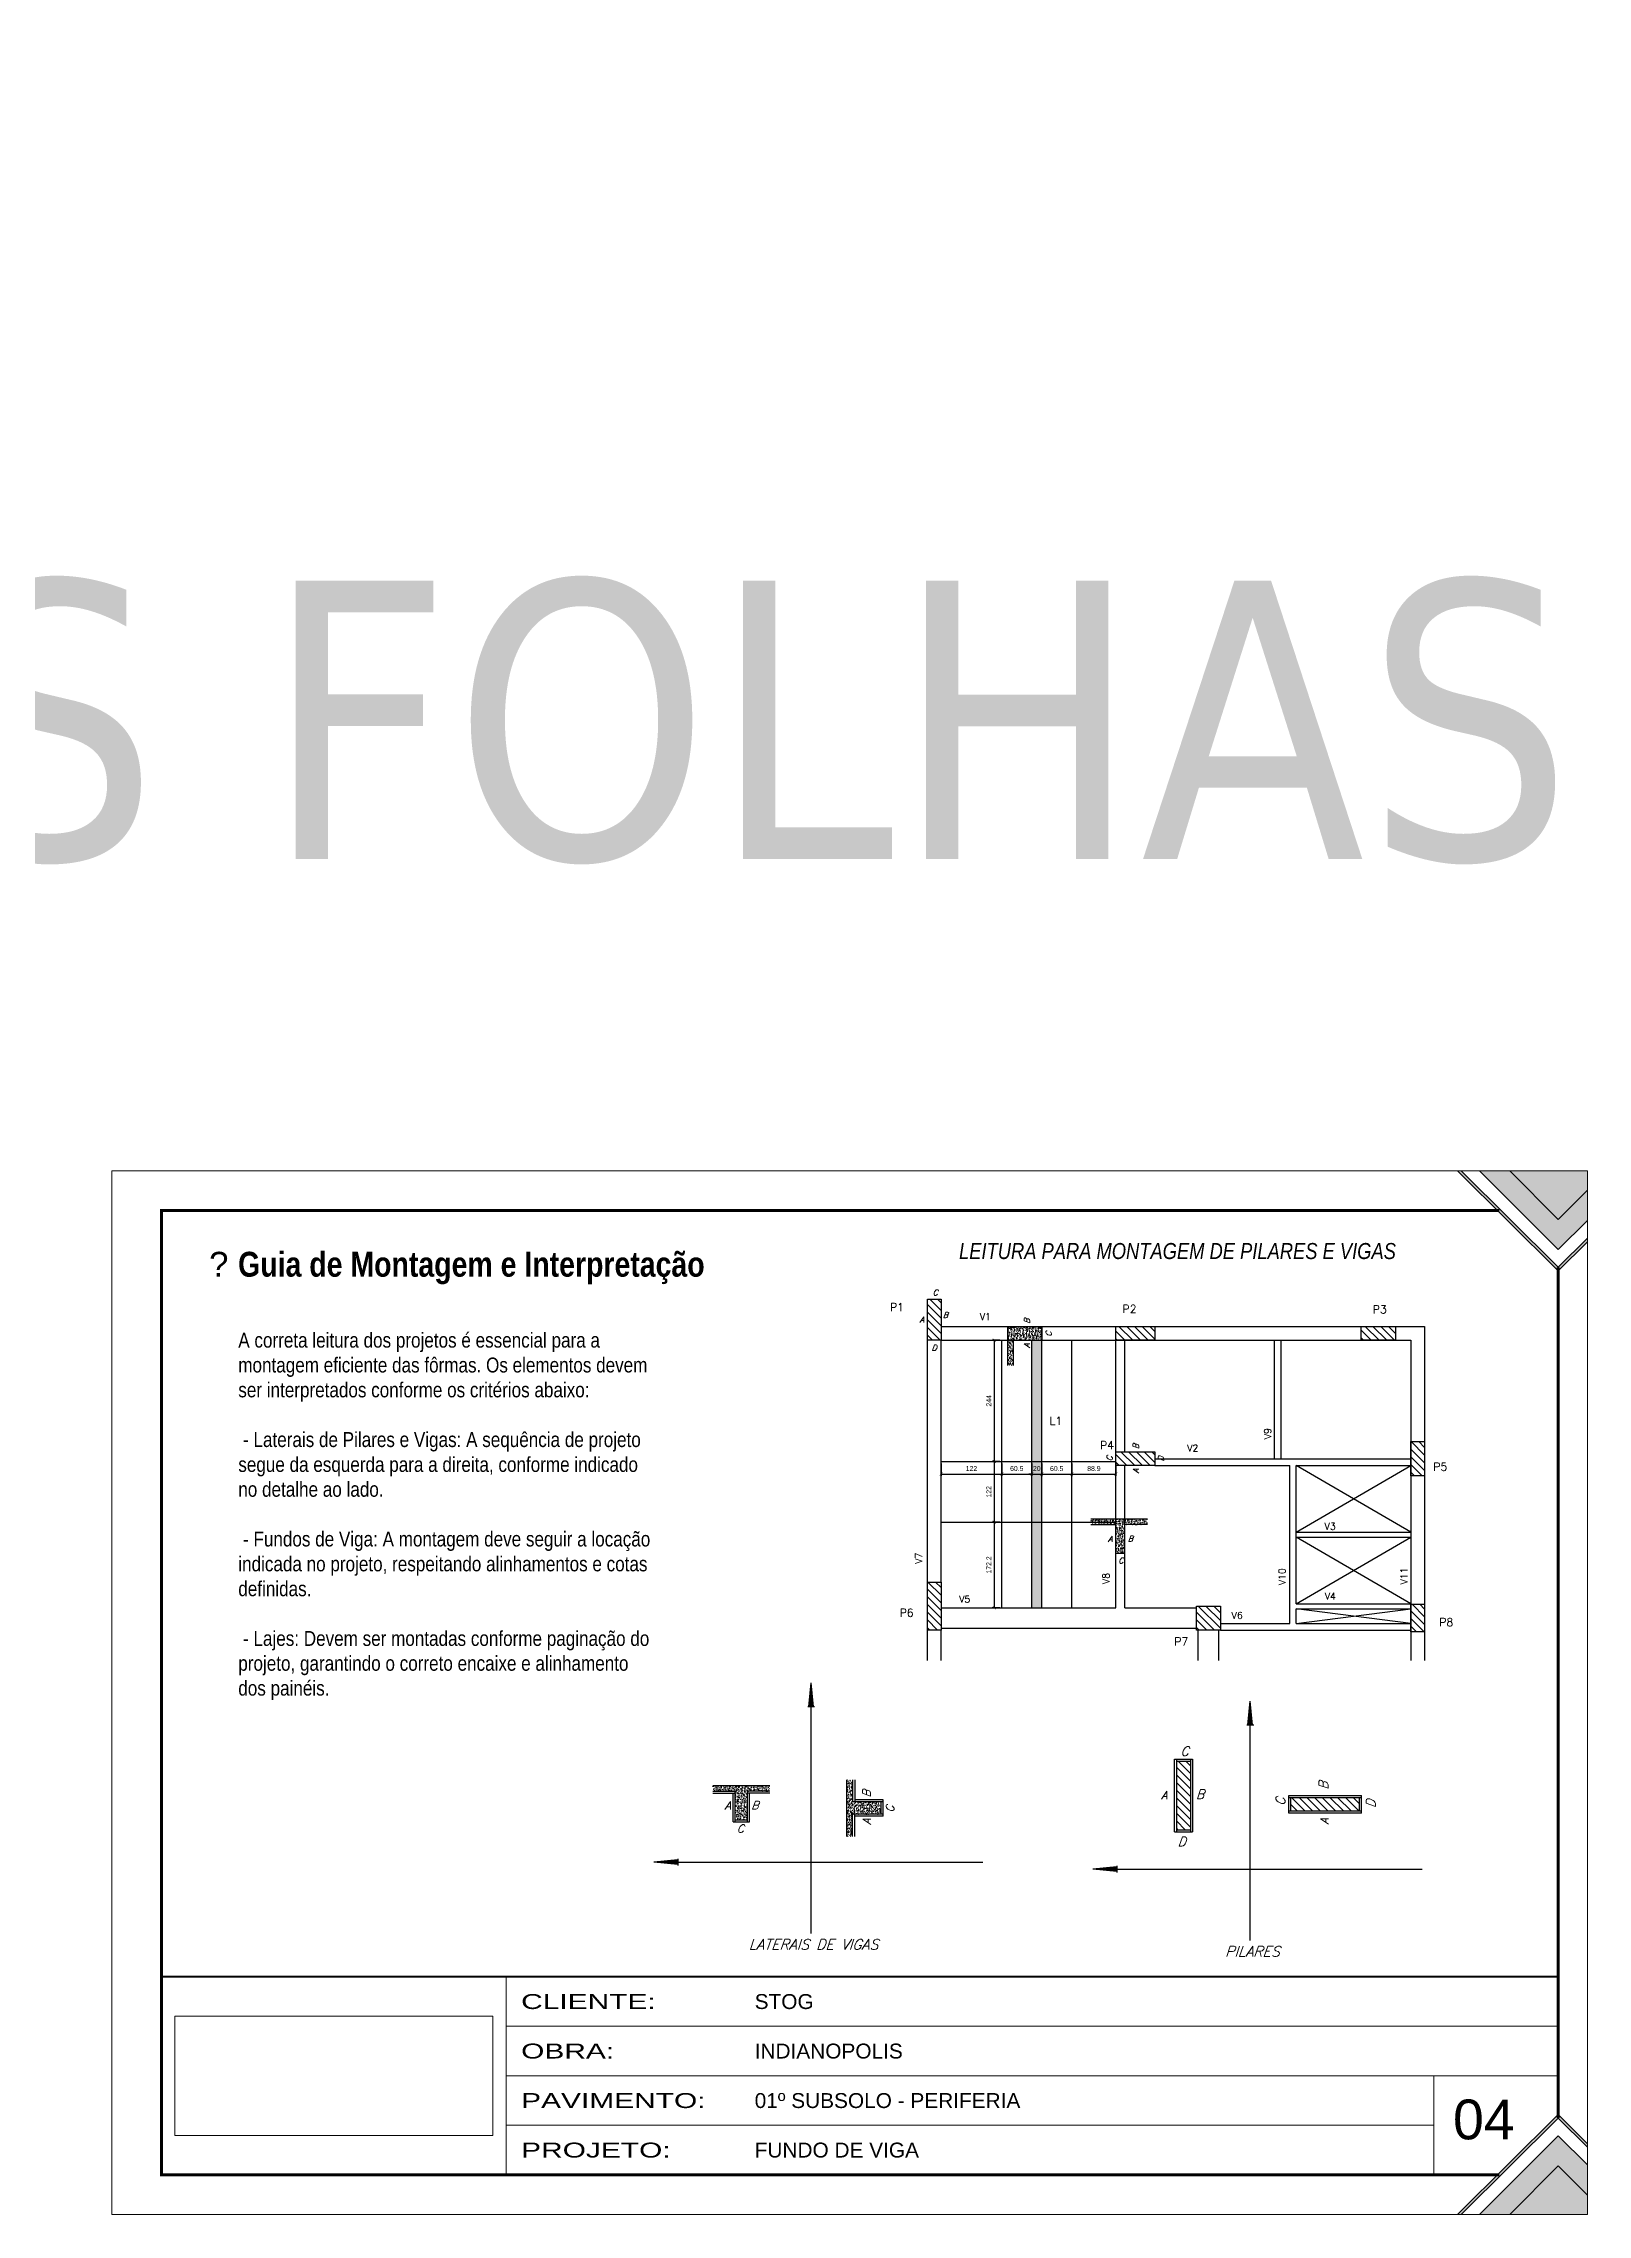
# Model space of a CAD drawing. Extents: x -1206 to 6684, y -2991 to 10691.
# Drawn here: x 4758 to 6311, y 459 to 2643 of the extents above; entities that cross this region are included whole.
import ezdxf
from ezdxf.enums import TextEntityAlignment as Align

# ---------------------------------------------------------------- set-up
doc = ezdxf.new("R2010")
doc.units = 0
doc.linetypes.add('CONTINUO', pattern=[0])
doc.linetypes.add('HIDDEN', pattern=[0.375, 0.25, -0.125])
doc.layers.get('0').update_dxf_attribs({"color": 50})
for name, color, linetype in [('COTA', 241, 'Continuous'), ('Painéis', 200, 'Continuous'), ('Pilares', 5, 'Continuous'), ('TEXTO', 3, 'Continuous'), ('TIRAS REESCORAMENTO', 252, 'Continuous'), ('TRAÇO', 3, 'HIDDEN'), ('Vigas', 3, 'Continuous')]:
    doc.layers.add(name, color=color, linetype=linetype)
doc.layers.add('Folhas', color=255, linetype='Continuous', lineweight=9)
doc.styles.add('ARIAL', font='arial.ttf')
doc.styles.add('ARIAL_NARROW', font='ARIALN.TTF', dxfattribs={"height": 0.2})
doc.styles.add('ROMANS', font='romans.shx', dxfattribs={"oblique": 19})
doc.styles.add('ROMAS860', font='ROMAS860.SHX')
doc.styles.add('SIMPLEX', font='simplex.shx', dxfattribs={"height": 20})
doc.styles.get("Standard").update_dxf_attribs({"font": 'arial.ttf'})
doc.styles.add('TAHOMA', font='tahoma.ttf')
doc.styles.add('Tecnologia', font='')
doc.styles.get('Tecnologia').set_extended_font_data('Forgotten Futurist')
doc.dimstyles.new('COTAX2', dxfattribs={"dimtxt": 5, "dimasz": 3, "dimexe": 2, "dimexo": 2, "dimgap": 3, "dimtad": 1, "dimdec": 1, "dimlfac": 2, "dimzin": 9, "dimdsep": 46, "dimtxsty": 'ROMAS860', "dimblk": 'ARCHTICK', "dimcen": 0.09, "dimclrd": 241, "dimclre": 241, "dimclrt": 2, "dimadec": 0, "dimazin": 2, "dimtfac": 1, "dimtdec": 1, "dimtix": 1, "dimtmove": 0, "dimatfit": 2, "dimfxl": 1, "dimtolj": 1, "dimtzin": 0, "dimlwd": -1, "dimlwe": -1, "dimarcsym": 0})
picture_1 = doc.add_image_def('image1.jpg', size_in_pixel=(1600, 599))
pattern_1 = [(135, (2328.995, -6337.1476), (-3.8727355, -3.8727355), [])]
pattern_2 = [(135, (-6170.93, -22613.108), (-3.8727355, -3.8727355), [])]

# ---------------------------------------------------------------- blocks, each defined once
blk = doc.blocks.new('9999999999')
at = {"transparency": 33554687}
h = blk.add_hatch(color=30, dxfattribs=at)
h.dxf.hatch_style = 1
h.paths.add_polyline_path([(1357.7, 1050), (1354, 1050), (1455.5, 949.3), (1485, 978.7), (1485, 982.3), (1455.5, 953)])
at = {"true_color": 0x000000, "transparency": 33554687}
h = blk.add_hatch(color=18, dxfattribs=at)
h.dxf.hatch_style = 1
h.paths.add_polyline_path([(1406.6, 1050), (1376.2, 1050), (1455.5, 970.8), (1485, 1000.1), (1485, 1030.4), (1455.5, 1001.1)])
at = {"true_color": 0xff7f00, "transparency": 33554687}
h = blk.add_hatch(color=30, dxfattribs=at)
h.dxf.hatch_style = 1
h.paths.add_polyline_path([(1485, 1030.4), (1485, 1050), (1406.6, 1050), (1455.5, 1001.1)])
at = {"transparency": 33554687}
h = blk.add_hatch(color=30, dxfattribs=at)
h.dxf.hatch_style = 1
h.paths.add_polyline_path([(1357.7, 0), (1354, 0), (1455.5, 100.7), (1485, 71.3), (1485, 67.7), (1455.5, 97)])
at = {"true_color": 0x000000, "transparency": 33554687}
h = blk.add_hatch(color=18, dxfattribs=at)
h.dxf.hatch_style = 1
h.paths.add_polyline_path([(1406.6, 0), (1376.2, 0), (1455.5, 79.2), (1485, 49.9), (1485, 19.6), (1455.5, 48.9)])
at = {"true_color": 0xff7f00, "transparency": 33554687}
h = blk.add_hatch(color=30, dxfattribs=at)
h.dxf.hatch_style = 1
h.paths.add_polyline_path([(1485, 19.6), (1485, 0), (1406.6, 0), (1455.5, 48.9)])
at = {"color": 30, "linetype": 'CONTINUO'}
for p, q in [((396.9, 40), (396.9, 239.2)), ((396.9, 189.4), (1455.5, 189.4)), ((396.9, 139.6), (1455.5, 139.6)), ((1330.4, 139.6), (1330.4, 40)), ((396.9, 89.8), (1330.4, 89.8))]:
    blk.add_line(p, q, dxfattribs=at)
at = {"color": 30, "transparency": 33554687}
for points in [[(1485, 978.7), (1455.5, 949.3), (1354, 1050)], [(1485, 982.3), (1455.5, 953), (1357.7, 1050)], [(1376.2, 1050), (1455.5, 970.8), (1485, 1000.1)], [(1406.6, 1050), (1455.5, 1001.1), (1485, 1030.4)], [(1485, 71.3), (1455.5, 100.7), (1354, 0)], [(1485, 67.7), (1455.5, 97), (1357.7, 0)], [(1376.2, 0), (1455.5, 79.2), (1485, 49.9)], [(1406.6, 0), (1455.5, 48.9), (1485, 19.6)]]:
    blk.add_lwpolyline(points, dxfattribs=at)
at = {"color": 30, "linetype": 'CONTINUO', "const_width": 2}
blk.add_lwpolyline([(1455.5, 97), (1455.5, 239.2), (50, 239.2), (50, 40), (1396.2, 40)], dxfattribs=at)
at = {"layer": 'Folhas'}
blk.add_lwpolyline([(0, 0), (1485, 0), (1485, 1050), (0, 1050)], close=True, dxfattribs=at)
at = {"layer": 'Folhas', "color": 30, "const_width": 3}
for points in [[(1396.2, 1010), (50, 1010), (50, 40), (1396.2, 40)], [(1455.5, 97), (1455.5, 953)]]:
    blk.add_lwpolyline(points, dxfattribs=at)
at = {"layer": 'TEXTO', "color": 7, "style": 'Tecnologia', "width": 1.5}
for s, p in [('CLIENTE:', (411.9, 214.3)), ('OBRA:', (411.9, 164.5)), ('PAVIMENTO:', (411.9, 114.7)), ('PROJETO:', (411.9, 64.9))]:
    blk.add_text(s, height=15, dxfattribs=at).set_placement(p, align=Align.MIDDLE_LEFT)
at = {"layer": 'TEXTO', "color": 7, "linetype": 'Continuous', "ltscale": 5, "style": 'ARIAL'}
for s, p in [('STOG', (646.9, 214.3)), ('INDIANOPOLIS', (646.9, 164.5)), ('01º SUBSOLO - PERIFERIA', (646.9, 114.7)), ('FUNDO DE VIGA', (646.9, 64.9))]:
    blk.add_text(s, height=15, dxfattribs=at).set_placement(p, align=Align.MIDDLE_LEFT)
image = blk.add_image(picture_1, insert=(63.5, 79.7), size_in_units=(320, 119.8))
image.dxf.flags = 7
blk = doc.blocks.new('_ArchTick')
at = {"color": 0, "linetype": 'ByBlock', "const_width": 0.15}
blk.add_lwpolyline([(-0.5, -0.5), (0.5, 0.5)], dxfattribs=at)
blk = doc.blocks.new('*D113')
at = {"layer": 'COTA', "color": 241, "transparency": 16777216}
for p, q in [((5661, 1214.1), (5661, 1201.5)), ((5661, 1203.5), (5722, 1203.5)), ((5722, 1214.1), (5722, 1201.5))]:
    blk.add_line(p, q, dxfattribs=at)
at = {"layer": 'Defpoints', "color": 0, "transparency": 16777216}
for p in [(5661, 1216.1), (5722, 1216.1), (5722, 1203.5)]:
    blk.add_point(p, dxfattribs=at)
at = {"layer": 'COTA', "color": 241, "transparency": 16777216, "xscale": 3, "yscale": 3, "zscale": 3, "rotation": 180}
blk.add_blockref('_ArchTick', (5661, 1203.5), dxfattribs=at)
at = {"layer": 'COTA', "color": 241, "transparency": 16777216, "xscale": 3, "yscale": 3, "zscale": 3}
blk.add_blockref('_ArchTick', (5722, 1203.5), dxfattribs=at)
at = {"layer": 'COTA', "color": 2, "transparency": 16777216, "insert": (5691.5, 1209), "char_height": 5, "attachment_point": 5, "style": 'ROMAS860'}
blk.add_mtext('\\A1;122', dxfattribs=at)
blk = doc.blocks.new('*D114')
at = {"layer": 'COTA', "color": 241, "transparency": 16777216}
for p, q in [((5722, 1214.1), (5722, 1201.5)), ((5722, 1203.5), (5752.2, 1203.5)), ((5752.2, 1214.1), (5752.2, 1201.5))]:
    blk.add_line(p, q, dxfattribs=at)
at = {"layer": 'Defpoints', "color": 0, "transparency": 16777216}
for p in [(5722, 1216.1), (5752.2, 1216.1), (5752.2, 1203.5)]:
    blk.add_point(p, dxfattribs=at)
at = {"layer": 'COTA', "color": 241, "transparency": 16777216, "xscale": 3, "yscale": 3, "zscale": 3, "rotation": 180}
blk.add_blockref('_ArchTick', (5722, 1203.5), dxfattribs=at)
at = {"layer": 'COTA', "color": 241, "transparency": 16777216, "xscale": 3, "yscale": 3, "zscale": 3}
blk.add_blockref('_ArchTick', (5752.2, 1203.5), dxfattribs=at)
at = {"layer": 'COTA', "color": 2, "transparency": 16777216, "insert": (5737.1, 1209), "char_height": 5, "attachment_point": 5, "style": 'ROMAS860'}
blk.add_mtext('\\A1;60.5', dxfattribs=at)
blk = doc.blocks.new('*D115')
at = {"layer": 'COTA', "color": 241, "transparency": 16777216}
for p, q in [((5752.2, 1203.5), (5749.2, 1203.5)), ((5752.2, 1214.1), (5752.2, 1201.5)), ((5752.2, 1203.5), (5762.2, 1203.5)), ((5762.2, 1214.1), (5762.2, 1201.5)), ((5762.2, 1203.5), (5765.2, 1203.5))]:
    blk.add_line(p, q, dxfattribs=at)
at = {"layer": 'Defpoints', "color": 0, "transparency": 16777216}
for p in [(5752.2, 1216.1), (5762.2, 1216.1), (5762.2, 1203.5)]:
    blk.add_point(p, dxfattribs=at)
at = {"layer": 'COTA', "color": 241, "transparency": 16777216, "xscale": 3, "yscale": 3, "zscale": 3}
blk.add_blockref('_ArchTick', (5752.2, 1203.5), dxfattribs=at)
at = {"layer": 'COTA', "color": 241, "transparency": 16777216, "xscale": 3, "yscale": 3, "zscale": 3, "rotation": 180}
blk.add_blockref('_ArchTick', (5762.2, 1203.5), dxfattribs=at)
at = {"layer": 'COTA', "color": 2, "transparency": 16777216, "insert": (5757.2, 1209), "char_height": 5, "attachment_point": 5, "style": 'ROMAS860'}
blk.add_mtext('\\A1;20', dxfattribs=at)
blk = doc.blocks.new('*D111')
at = {"layer": 'COTA', "color": 241, "transparency": 16777216}
for p, q in [((5762.2, 1214.1), (5762.2, 1201.4)), ((5762.2, 1203.4), (5792.5, 1203.4)), ((5792.5, 1214.1), (5792.5, 1201.4))]:
    blk.add_line(p, q, dxfattribs=at)
at = {"layer": 'Defpoints', "color": 0, "transparency": 16777216}
for p in [(5762.2, 1216.1), (5792.5, 1216.1), (5792.5, 1203.4)]:
    blk.add_point(p, dxfattribs=at)
at = {"layer": 'COTA', "color": 241, "transparency": 16777216, "xscale": 3, "yscale": 3, "zscale": 3, "rotation": 180}
blk.add_blockref('_ArchTick', (5762.2, 1203.4), dxfattribs=at)
at = {"layer": 'COTA', "color": 241, "transparency": 16777216, "xscale": 3, "yscale": 3, "zscale": 3}
blk.add_blockref('_ArchTick', (5792.5, 1203.4), dxfattribs=at)
at = {"layer": 'COTA', "color": 2, "transparency": 16777216, "insert": (5777.3, 1208.9), "char_height": 5, "attachment_point": 5, "style": 'ROMAS860'}
blk.add_mtext('\\A1;60.5', dxfattribs=at)
blk = doc.blocks.new('*D116')
at = {"layer": 'COTA', "color": 241, "transparency": 16777216}
for p, q in [((5720, 1338.1), (5712.5, 1338.1)), ((5714.5, 1338.1), (5714.5, 1216.1)), ((5720, 1216.1), (5712.5, 1216.1))]:
    blk.add_line(p, q, dxfattribs=at)
at = {"layer": 'Defpoints', "color": 0, "transparency": 16777216}
for p in [(5722, 1338.1), (5714.5, 1216.1), (5722, 1216.1)]:
    blk.add_point(p, dxfattribs=at)
at = {"layer": 'COTA', "color": 241, "transparency": 16777216, "xscale": 3, "yscale": 3, "zscale": 3}
for p, rotation in [((5714.5, 1338.1), 90), ((5714.5, 1216.1), 270)]:
    blk.add_blockref('_ArchTick', p, dxfattribs=dict(at, rotation=rotation))
at = {"layer": 'COTA', "color": 2, "transparency": 16777216, "insert": (5709, 1277.1), "char_height": 5, "attachment_point": 5, "rotation": 90, "style": 'ROMAS860'}
blk.add_mtext('\\A1;244', dxfattribs=at)
blk = doc.blocks.new('*D112')
at = {"layer": 'COTA', "color": 241, "transparency": 16777216}
for p, q in [((5720, 1216.1), (5712.5, 1216.1)), ((5714.5, 1216.1), (5714.5, 1155.1)), ((5720, 1155.1), (5712.5, 1155.1))]:
    blk.add_line(p, q, dxfattribs=at)
at = {"layer": 'Defpoints', "color": 0, "transparency": 16777216}
for p in [(5722, 1216.1), (5714.5, 1155.1), (5722, 1155.1)]:
    blk.add_point(p, dxfattribs=at)
at = {"layer": 'COTA', "color": 241, "transparency": 16777216, "xscale": 3, "yscale": 3, "zscale": 3}
for p, rotation in [((5714.5, 1216.1), 90), ((5714.5, 1155.1), 270)]:
    blk.add_blockref('_ArchTick', p, dxfattribs=dict(at, rotation=rotation))
at = {"layer": 'COTA', "color": 2, "transparency": 16777216, "insert": (5709, 1185.6), "char_height": 5, "attachment_point": 5, "rotation": 90, "style": 'ROMAS860'}
blk.add_mtext('\\A1;122', dxfattribs=at)
blk = doc.blocks.new('*D117')
at = {"layer": 'COTA', "color": 241, "transparency": 16777216}
for p, q in [((5720, 1155.1), (5712.5, 1155.1)), ((5714.5, 1155.1), (5714.5, 1069)), ((5720, 1069), (5712.5, 1069))]:
    blk.add_line(p, q, dxfattribs=at)
at = {"layer": 'Defpoints', "color": 0, "transparency": 16777216}
for p in [(5722, 1155.1), (5714.5, 1069), (5722, 1069)]:
    blk.add_point(p, dxfattribs=at)
at = {"layer": 'COTA', "color": 241, "transparency": 16777216, "xscale": 3, "yscale": 3, "zscale": 3}
for p, rotation in [((5714.5, 1155.1), 90), ((5714.5, 1069), 270)]:
    blk.add_blockref('_ArchTick', p, dxfattribs=dict(at, rotation=rotation))
at = {"layer": 'COTA', "color": 2, "transparency": 16777216, "insert": (5709, 1112), "char_height": 5, "attachment_point": 5, "rotation": 90, "style": 'ROMAS860'}
blk.add_mtext('\\A1;172.2', dxfattribs=at)
blk = doc.blocks.new('*D118')
at = {"layer": 'COTA', "color": 241, "transparency": 16777216}
for p, q in [((5792.5, 1214.1), (5792.5, 1201.5)), ((5792.5, 1203.5), (5836.9, 1203.5)), ((5836.9, 1214.1), (5836.9, 1201.5))]:
    blk.add_line(p, q, dxfattribs=at)
at = {"layer": 'Defpoints', "color": 0, "transparency": 16777216}
for p in [(5792.5, 1216.1), (5836.9, 1216.1), (5836.9, 1203.5)]:
    blk.add_point(p, dxfattribs=at)
at = {"layer": 'COTA', "color": 241, "transparency": 16777216, "xscale": 3, "yscale": 3, "zscale": 3, "rotation": 180}
blk.add_blockref('_ArchTick', (5792.5, 1203.5), dxfattribs=at)
at = {"layer": 'COTA', "color": 241, "transparency": 16777216, "xscale": 3, "yscale": 3, "zscale": 3}
blk.add_blockref('_ArchTick', (5836.9, 1203.5), dxfattribs=at)
at = {"layer": 'COTA', "color": 2, "transparency": 16777216, "insert": (5814.7, 1209), "char_height": 5, "attachment_point": 5, "style": 'ROMAS860'}
blk.add_mtext('\\A1;88.9', dxfattribs=at)

msp = doc.modelspace()

# ---------------------------------------------------------------- hatches: boundary and pattern name
for points in [[(5396.038, 815.267), (5371.888, 812.967), (5396.038, 810.667)], [(5837.916, 808.214), (5813.766, 805.914), (5837.916, 803.614)]]:
    msp.add_hatch(color=256).paths.add_polyline_path(points)
at = {"layer": 'COTA'}
h = msp.add_hatch(dxfattribs=at)
h.set_pattern_fill('ANSI31', color=256, scale=1.725, angle=90, style=0)
h.set_pattern_definition([(135, (2328.995, -5454.3807), (-3.8727355, -3.8727355), [])])
h.paths.add_polyline_path([(5660.98, 1379.466), (5647.175, 1379.466), (5647.175, 1338.066), (5660.98, 1338.066)])
h = msp.add_hatch(dxfattribs=at)
h.set_pattern_fill('AR-CONC', color=256, scale=0.023, style=0)
h.set_pattern_definition([(50, (-5964.4404, -22634.587), (4.1902474, -0.36659897), [0.43815, -4.81965]), (355, (-5964.4404, -22634.587), (-0.810585, 4.3943028), [0.35052, -3.85572]), (100.451, (-5964.091, -22634.6176), (3.37967754, 4.0276838), [0.37237, -4.09607]), (46.1842, (-5964.4404, -22633.4187), (6.2348179, -0.9669735), [0.657225, -7.229475]), (96.6356, (-5963.921, -22633.499), (5.4602974, 5.6907878), [0.558555, -6.144105]), (351.184, (-5964.4404, -22633.419), (5.460306, 5.6907777), [0.52578, -5.78358]), (21, (-5963.8562, -22633.7108), (3.48714224, -2.35210693), [0.43815, -4.81965]), (326, (-5963.856, -22633.7108), (1.42144665, 4.2363232), [0.35052, -3.85572]), (71.4514, (-5963.5656, -22633.9068), (4.9085793, 1.8842257), [0.37237, -4.09607]), (37.5, (-5964.4404, -22634.5871), (0.071037875, 1.94476589), [0, -3.808984, 0, -3.91414, 0, -3.870325]), (7.5, (-5964.4404, -22634.587), (1.53685224, 2.30415322), [0, -2.231644, 0, -3.721354, 0, -1.475105]), (327.5, (-5965.7431, -22634.5871), (3.11858369, -0.13176111), [0, -1.4605, 0, -4.55676, 0, -6.04647]), (317.5, (-5966.3273, -22634.587), (3.40697117, 0.5848093), [0, -1.89865, 0, -3.026156, 0, -4.29387])])
h.paths.add_polyline_path([(5762.309, 1351.866), (5727.809, 1351.866), (5727.809, 1338.066), (5762.309, 1338.066)])
h.paths.add_polyline_path([(5733.559, 1338.066), (5727.809, 1338.066), (5727.809, 1312.814), (5733.559, 1312.814)])
h = msp.add_hatch(dxfattribs=at)
h.set_pattern_fill('ANSI31', color=256, scale=1.725, angle=90, style=0)
h.set_pattern_definition(pattern_1)
h.paths.add_polyline_path([(5875.91, 1351.866), (5836.925, 1351.866), (5836.925, 1338.066), (5875.91, 1338.066)])
h = msp.add_hatch(dxfattribs=at)
h.set_pattern_fill('ANSI31', color=256, scale=1.725, angle=90, style=0)
h.set_pattern_definition(pattern_1)
h.paths.add_polyline_path([(6118.1, 1351.866), (6083.6, 1351.866), (6083.6, 1338.066), (6118.1, 1338.066)])
h = msp.add_hatch(dxfattribs=at)
h.set_pattern_fill('ANSI31', color=256, scale=1.725, angle=90, style=0)
h.set_pattern_definition(pattern_1)
h.paths.add_polyline_path([(5875.91, 1225.941), (5836.925, 1225.941), (5836.925, 1212.141), (5875.91, 1212.141)])
h = msp.add_hatch(dxfattribs=at)
h.set_pattern_fill('ANSI31', color=256, scale=1.725, angle=90, style=0)
h.set_pattern_definition(pattern_1)
h.paths.add_polyline_path([(6147.425, 1236.119), (6133.625, 1236.119), (6133.625, 1201.619), (6147.425, 1201.619)])
h = msp.add_hatch(dxfattribs=at)
h.set_pattern_fill('AR-CONC', color=256, scale=0.023, style=0)
h.set_pattern_definition([(50, (-5925.1297, -22602.7807), (4.1902474, -0.36659897), [0.43815, -4.81965]), (355, (-5925.1297, -22602.7807), (-0.810585, 4.3943028), [0.35052, -3.85572]), (100.451, (-5924.7805, -22602.8113), (3.37967754, 4.0276838), [0.37237, -4.09607]), (46.1842, (-5925.1297, -22601.6123), (6.2348179, -0.9669735), [0.657225, -7.229475]), (96.6356, (-5924.61, -22601.693), (5.4602974, 5.6907878), [0.558555, -6.144105]), (351.184, (-5925.13, -22601.6123), (5.460306, 5.6907777), [0.52578, -5.78358]), (21, (-5924.5455, -22601.9044), (3.48714224, -2.35210693), [0.43815, -4.81965]), (326, (-5924.5455, -22601.9044), (1.42144665, 4.2363232), [0.35052, -3.85572]), (71.4514, (-5924.255, -22602.1004), (4.9085793, 1.8842257), [0.37237, -4.09607]), (37.5, (-5925.1297, -22602.7807), (0.071037875, 1.94476589), [0, -3.808984, 0, -3.91414, 0, -3.870325]), (7.5, (-5925.1297, -22602.7807), (1.53685224, 2.30415322), [0, -2.231644, 0, -3.721354, 0, -1.475105]), (327.5, (-5926.4325, -22602.7807), (3.11858369, -0.13176111), [0, -1.4605, 0, -4.55676, 0, -6.04647]), (317.5, (-5927.0167, -22602.7807), (3.40697117, 0.5848093), [0, -1.89865, 0, -3.026156, 0, -4.29387])])
h.paths.add_polyline_path([(5868.78, 1158.371), (5845.78, 1158.371), (5845.78, 1152.621), (5868.78, 1152.621)])
h.paths.add_polyline_path([(5845.78, 1158.371), (5836.925, 1158.371), (5836.925, 1123.871), (5845.78, 1123.871)])
h.paths.add_polyline_path([(5836.925, 1158.371), (5811.625, 1158.371), (5811.625, 1152.621), (5836.925, 1152.621)])
h = msp.add_hatch(dxfattribs=at)
h.set_pattern_fill('ANSI31', color=256, scale=1.725, angle=90, style=0)
h.set_pattern_definition(pattern_1)
h.paths.add_polyline_path([(5660.975, 1094.841), (5647.175, 1094.846), (5647.175, 1046.546), (5660.975, 1046.541)])
h = msp.add_hatch(dxfattribs=at)
h.set_pattern_fill('ANSI31', color=256, scale=1.725, angle=90, style=0)
h.set_pattern_definition(pattern_1)
h.paths.add_polyline_path([(5942.15, 1070.691), (5918, 1070.691), (5918, 1046.541), (5942.15, 1046.541)])
h = msp.add_hatch(dxfattribs=at)
h.set_pattern_fill('ANSI31', color=256, scale=1.725, angle=90, style=0)
h.set_pattern_definition(pattern_1)
h.paths.add_polyline_path([(6147.425, 1072.416), (6133.625, 1072.416), (6133.625, 1044.816), (6147.425, 1044.816)])
for points in [[(5530.151, 993.281), (5527.851, 969.131), (5532.451, 969.131)], [(5972.029, 974.967), (5969.729, 950.817), (5974.329, 950.817)]]:
    msp.add_hatch(color=256, dxfattribs=at).paths.add_polyline_path(points)
h = msp.add_hatch(dxfattribs=at)
h.set_pattern_fill('AR-CONC', color=256, scale=0.023, angle=90, style=0)
h.set_pattern_definition([(140, (29076.9103, -10441.435), (0.36659897, 4.1902474), [0.43815, -4.81965]), (85, (29076.9103, -10441.435), (-4.3943028, -0.810585), [0.35052, -3.85572]), (190.451, (29076.941, -10441.086), (-4.0276838, 3.37967754), [0.37237, -4.09607]), (136.1842, (29075.742, -10441.435), (0.9669735, 6.2348179), [0.657225, -7.229475]), (186.6356, (29075.8225, -10440.9155), (-5.6907878, 5.4602974), [0.558555, -6.144105]), (81.184, (29075.742, -10441.435), (-5.6907777, 5.460306), [0.52578, -5.78358]), (111, (29076.034, -10440.851), (2.35210693, 3.48714224), [0.43815, -4.81965]), (56, (29076.034, -10440.851), (-4.2363232, 1.42144665), [0.35052, -3.85572]), (161.4514, (29076.23, -10440.5603), (-1.8842257, 4.9085793), [0.37237, -4.09607]), (127.5, (29076.9103, -10441.435), (-1.94476589, 0.071037875), [0, -3.808984, 0, -3.91414, 0, -3.870325]), (97.5, (29076.9103, -10441.435), (-2.30415322, 1.53685224), [0, -2.231644, 0, -3.721354, 0, -1.475105]), (57.5, (29076.9103, -10442.7378), (0.13176111, 3.11858369), [0, -1.4605, 0, -4.55676, 0, -6.04647]), (47.5, (29076.9103, -10443.322), (-0.5848093, 3.40697117), [0, -1.89865, 0, -3.026156, 0, -4.29387])])
h.paths.add_polyline_path([(5566.207, 895.985), (5566.207, 838.83), (5571.957, 838.83), (5571.957, 861.255), (5600.707, 861.255), (5600.707, 873.56), (5571.957, 873.56), (5571.957, 895.985)])
h = msp.add_hatch(dxfattribs=at)
h.set_pattern_fill('ANSI31', color=256, scale=1.725, angle=90, style=0)
h.set_pattern_definition(pattern_2)
h.paths.add_polyline_path([(5911.818, 914.539), (5898.018, 914.544), (5898.018, 845.544), (5911.818, 845.539)])
h = msp.add_hatch(dxfattribs=at)
h.set_pattern_fill('AR-CONC', color=256, scale=0.023, style=0)
h.set_pattern_definition([(50, (-5848.9337, -22620.6072), (4.1902474, -0.36659897), [0.43815, -4.81965]), (355, (-5848.9337, -22620.607), (-0.810585, 4.3943028), [0.35052, -3.85572]), (100.451, (-5848.5846, -22620.6377), (3.37967754, 4.0276838), [0.37237, -4.09607]), (46.1842, (-5848.934, -22619.439), (6.2348179, -0.9669735), [0.657225, -7.229475]), (96.6356, (-5848.414, -22619.5194), (5.4602974, 5.6907878), [0.558555, -6.144105]), (351.184, (-5848.934, -22619.439), (5.460306, 5.6907777), [0.52578, -5.78358]), (21, (-5848.3495, -22619.731), (3.48714224, -2.35210693), [0.43815, -4.81965]), (326, (-5848.3495, -22619.731), (1.42144665, 4.2363232), [0.35052, -3.85572]), (71.4514, (-5848.059, -22619.927), (4.9085793, 1.8842257), [0.37237, -4.09607]), (37.5, (-5848.9337, -22620.6072), (0.071037875, 1.94476589), [0, -3.808984, 0, -3.91414, 0, -3.870325]), (7.5, (-5848.9337, -22620.6072), (1.53685224, 2.30415322), [0, -2.231644, 0, -3.721354, 0, -1.475105]), (327.5, (-5850.2365, -22620.6072), (3.11858369, -0.13176111), [0, -1.4605, 0, -4.55676, 0, -6.04647]), (317.5, (-5850.8207, -22620.6072), (3.40697117, 0.5848093), [0, -1.89865, 0, -3.026156, 0, -4.29387])])
h.paths.add_polyline_path([(5488.486, 890.096), (5431.331, 890.096), (5431.331, 884.346), (5453.756, 884.346), (5453.756, 855.596), (5466.061, 855.596), (5466.061, 884.346), (5488.486, 884.346)])
h = msp.add_hatch(dxfattribs=at)
h.set_pattern_fill('ANSI31', color=256, scale=1.725, angle=90, style=0)
h.set_pattern_definition(pattern_2)
h.paths.add_polyline_path([(6012.986, 878.102), (6012.981, 864.302), (6081.981, 864.302), (6081.986, 878.102)])
at = {"layer": 'TIRAS REESCORAMENTO'}
msp.add_hatch(color=256, dxfattribs=at).paths.add_polyline_path([(5762.225, 1338.066), (5752.225, 1338.066), (5752.225, 1068.966), (5762.225, 1068.966)])

# ---------------------------------------------------------------- linework, layer by layer
at = {"color": 1, "ltscale": 125}
for p, q in [((6018.395, 1144.866), (6133.625, 1212.141)), ((6133.625, 1144.866), (6018.395, 1212.141)), ((6018.395, 1072.761), (6133.625, 1140.036)), ((6133.625, 1072.761), (6018.395, 1140.036))]:
    msp.add_line(p, q, dxfattribs=at)
at = {"color": 1, "ltscale": 100}
for p, q in [((6018.395, 1053.096), (6133.625, 1067.931)), ((6133.625, 1053.096), (6018.395, 1067.931))]:
    msp.add_line(p, q, dxfattribs=at)
at = {"layer": 'COTA'}
for p, q in [((5727.809, 1351.866), (5727.809, 1312.814)), ((5733.559, 1338.066), (5733.559, 1312.814)), ((5762.309, 1351.866), (5762.309, 1338.066)), ((5811.625, 1158.371), (5868.78, 1158.371)), ((5811.625, 1152.621), (5836.925, 1152.621)), ((5868.78, 1152.621), (5845.78, 1152.621)), ((5836.925, 1123.871), (5845.78, 1123.871)), ((5527.851, 969.131), (5530.151, 993.281)), ((5532.451, 969.131), (5530.151, 993.281)), ((5533.601, 969.131), (5526.701, 969.131)), ((5969.729, 950.817), (5972.029, 974.967)), ((5974.329, 950.817), (5972.029, 974.967)), ((5975.479, 950.817), (5968.579, 950.817)), ((5566.207, 838.83), (5566.207, 895.985)), ((5571.957, 895.985), (5571.957, 873.56)), ((5574.027, 895.985), (5574.027, 873.56)), ((5895.948, 916.614), (5913.888, 916.614)), ((5895.948, 843.474), (5895.948, 916.614)), ((5898.018, 843.474), (5898.018, 916.614)), ((5898.018, 914.544), (5911.818, 914.544)), ((5911.818, 916.614), (5911.818, 843.474)), ((5913.888, 916.614), (5913.888, 843.474)), ((5431.331, 890.096), (5488.486, 890.096)), ((5431.331, 884.346), (5453.756, 884.346)), ((5431.331, 882.276), (5453.756, 882.276)), ((5451.686, 853.526), (5451.686, 882.276)), ((5453.756, 853.526), (5453.756, 884.346)), ((5488.486, 884.346), (5466.061, 884.346)), ((5466.061, 853.526), (5466.061, 884.346)), ((5488.486, 882.276), (5466.061, 882.276)), ((5468.131, 853.526), (5468.131, 882.276)), ((5602.777, 875.63), (5574.027, 875.63)), ((5602.777, 859.185), (5602.777, 875.63)), ((6010.911, 880.172), (6084.051, 880.172)), ((6010.911, 862.232), (6010.911, 880.172)), ((6010.911, 878.102), (6084.051, 878.102)), ((6012.981, 864.302), (6012.981, 878.102)), ((6081.981, 864.302), (6081.981, 878.102)), ((6084.051, 862.232), (6084.051, 880.172)), ((5451.686, 853.526), (5468.131, 853.526)), ((5453.756, 855.596), (5466.061, 855.596)), ((5602.777, 873.56), (5571.957, 873.56)), ((5571.957, 838.83), (5571.957, 861.255)), ((5602.777, 861.255), (5571.957, 861.255)), ((5574.027, 838.83), (5574.027, 861.255)), ((5602.777, 859.185), (5574.027, 859.185)), ((5600.707, 861.255), (5600.707, 873.56)), ((6084.051, 864.302), (6010.911, 864.302)), ((6084.051, 862.232), (6010.911, 862.232)), ((5895.948, 843.474), (5913.888, 843.474)), ((5898.018, 845.544), (5911.818, 845.544)), ((5396.038, 815.267), (5371.888, 812.967)), ((5396.038, 810.667), (5371.888, 812.967)), ((5396.038, 816.417), (5396.038, 809.517)), ((5837.916, 808.214), (5813.766, 805.914)), ((5837.916, 809.364), (5837.916, 802.464)), ((5837.916, 803.614), (5813.766, 805.914))]:
    msp.add_line(p, q, dxfattribs=at)
at = {"layer": 'Painéis'}
for p, q in [((5721.975, 1068.966), (5721.975, 1338.066)), ((5752.225, 1068.966), (5752.225, 1338.066)), ((5762.225, 1068.966), (5762.225, 1338.066)), ((5792.475, 1068.966), (5792.475, 1338.066)), ((5660.98, 1216.066), (5836.925, 1216.066)), ((5660.98, 1155.066), (5836.925, 1155.066))]:
    msp.add_line(p, q, dxfattribs=at)
at = {"layer": 'Pilares', "ltscale": 125}
for points in [[(5660.98, 1379.466), (5660.98, 1338.066), (5647.175, 1338.066), (5647.175, 1379.466)], [(5836.925, 1351.872), (5875.91, 1351.872), (5875.91, 1338.066), (5836.925, 1338.066)], [(6083.6, 1351.872), (6118.1, 1351.872), (6118.1, 1338.066), (6083.6, 1338.066)], [(5836.925, 1225.941), (5875.91, 1225.941), (5875.91, 1212.141), (5836.925, 1212.141)], [(6133.625, 1236.119), (6147.425, 1236.119), (6147.425, 1201.619), (6133.625, 1201.619)], [(6133.625, 1072.416), (6147.425, 1072.416), (6147.425, 1044.816), (6133.625, 1044.816)]]:
    msp.add_lwpolyline(points, close=True, dxfattribs=at)
at = {"layer": 'Pilares', "ltscale": 0.5}
for points in [[(5647.175, 1094.846), (5660.975, 1094.841), (5660.975, 1046.541), (5647.175, 1046.546)], [(5918, 1070.691), (5942.15, 1070.691), (5942.15, 1046.541), (5918, 1046.541)]]:
    msp.add_lwpolyline(points, close=True, dxfattribs=at)
at = {"layer": 'TRAÇO', "linetype": 'Continuous', "ltscale": 3}
for p, q in [((5530.151, 741.297), (5530.151, 969.131)), ((5972.029, 734.244), (5972.029, 962.078)), ((5396.038, 812.967), (5703.046, 812.967)), ((5837.916, 805.914), (6144.924, 805.914))]:
    msp.add_line(p, q, dxfattribs=at)
at = {"layer": 'Vigas'}
for p, q in [((5647.175, 1094.85), (5647.175, 1338.066)), ((5660.975, 1094.85), (5660.975, 1338.066)), ((5660.98, 1351.866), (6147.425, 1351.866)), ((5660.98, 1338.066), (6133.625, 1338.066)), ((5836.925, 1225.941), (5836.925, 1338.061)), ((5845.78, 1225.941), (5845.78, 1338.061)), ((5996.315, 1218.765), (5996.315, 1338.066)), ((6002.87, 1338.066), (6002.87, 1218.696)), ((6133.625, 1338.066), (6133.625, 1015.925)), ((6147.425, 1351.866), (6147.425, 1015.925)), ((5836.925, 1068.966), (5836.925, 1212.141)), ((5845.78, 1068.966), (5845.78, 1212.141)), ((5875.91, 1218.696), (6133.625, 1218.696)), ((5875.91, 1212.141), (6011.84, 1212.141)), ((6011.84, 1053.096), (6011.84, 1212.141)), ((6018.395, 1212.141), (6133.625, 1212.141)), ((6018.395, 1072.761), (6018.395, 1212.141)), ((6018.395, 1144.866), (6133.625, 1144.866)), ((6018.395, 1140.036), (6133.625, 1140.036)), ((6018.395, 1072.761), (6133.625, 1072.761)), ((5660.975, 1068.966), (5836.925, 1068.966)), ((5845.78, 1068.966), (5918, 1068.966)), ((5942.15, 1053.096), (6011.84, 1053.096)), ((6018.395, 1053.096), (6018.395, 1067.931)), ((6018.395, 1067.931), (6133.625, 1067.931)), ((6018.395, 1053.096), (6133.625, 1053.096)), ((5647.175, 1015.925), (5647.175, 1046.546)), ((5660.975, 1048.266), (5918, 1048.266)), ((5660.975, 1015.925), (5660.975, 1046.546)), ((5919.725, 1015.925), (5919.725, 1046.546)), ((5940.425, 1015.925), (5940.425, 1046.546)), ((5942.15, 1046.541), (6133.625, 1046.541))]:
    msp.add_line(p, q, dxfattribs=at)

# ---------------------------------------------------------------- block references
at = {"layer": 'Folhas'}
msp.add_blockref('9999999999', (4826.471, 458.504), dxfattribs=at)

# ---------------------------------------------------------------- texts
at = {"layer": 'COTA', "attachment_point": 1, "style": 'ARIAL_NARROW'}
for s, width, insert, char_height in [('{\\fArial|b1|i0|c0|p34;\\C30;✅ \\fArial Narrow|b1|i0|c0|p34;Guia de Montagem e Interpretação}', 703.48443, (4924.461, 1427.004), 25), ('{\\C7;A correta leitura dos projetos é essencial para a montagem eficiente das fôrmas. Os elementos devem ser interpretados conforme os critérios abaixo:^J^J - Laterais de Pilares e Vigas: A sequência de projeto segue da esquerda para a direita, conforme indicado no detalhe ao lado.^J\\P - Fundos de Viga: A montagem deve seguir a locação indicada no projeto, respeitando alinhamentos e cotas definidas.\\P\\P - Lajes: Devem ser montadas conforme paginação do projeto, garantindo o correto encaixe e alinhamento dos painéis.}', 418.84735, (4953.768, 1345.654), 15)]:
    msp.add_mtext_dynamic_manual_height_columns(s, width=width, gutter_width=1, heights=[0], dxfattribs=dict(at, insert=insert, char_height=char_height))
at = {"layer": 'Defpoints', "insert": (3191.471, 2158.504), "char_height": 280, "attachment_point": 5, "style": 'TAHOMA'}
msp.add_mtext('{\\C1;ATENÇÃO!!\\PNÃO MUDAR A POSIÇÃO DAS FOLHAS}', dxfattribs=at)
at = {"layer": 'Folhas', "style": 'ARIAL'}
msp.add_text('04', height=40, dxfattribs=at).set_placement((6207.102, 554.245), align=Align.MIDDLE)
at = {"layer": 'TEXTO', "style": 'SIMPLEX'}
for s, p in [('P1', (5609.5, 1367.309)), ('P2', (5843.446, 1365.527)), ('P3', (6095.27, 1365.116)), ('L1', (5770.124, 1252.982)), ('P4', (5820.819, 1228.366)), ('P5', (6156.136, 1206.809)), ('P6', (5619.233, 1059.872)), ('P8', (6162.192, 1050.452)), ('P7', (5895.553, 1030.999))]:
    msp.add_text(s, height=8.05, dxfattribs=at).set_placement(p)
for s, p in [('V1', (5705.523, 1361.699)), ('V2', (5914.201, 1229.537)), ('V3', (6052.488, 1150.92)), ('V5', (5684.644, 1077.568)), ('V4', (6052.585, 1080.54)), ('V6', (5958.927, 1061.223))]:
    msp.add_text(s, height=6.9, dxfattribs=at).set_placement(p, align=Align.MIDDLE)
for s, p in [('V9', (5989.546, 1244.034)), ('V7', (5638.367, 1118.714)), ('V8', (5826.797, 1098.355)), ('V10', (6004.078, 1100.14)), ('V11', (6126.725, 1100.805))]:
    msp.add_text(s, height=6.9, rotation=90, dxfattribs=at).set_placement(p, align=Align.MIDDLE)
at = {"layer": 'TEXTO', "insert": (5898.812, 1427.685), "char_height": 16.1, "attachment_point": 5}
msp.add_mtext('{\\fArial Narrow|b0|i1|c0|p34;\\C30;LEITURA PARA MONTAGEM DE PILARES E VIGAS}', dxfattribs=at)
at = {"layer": 'TEXTO', "linetype": 'ByBlock', "ltscale": 3, "attachment_point": 5, "style": 'ROMANS'}
for s, insert, char_height in [('C', (5655.046, 1386.045), 5.75), ('A', (5641.514, 1358.801), 5.75), ('B', (5665.257, 1363.484), 5.75), ('D', (5653.956, 1330.501), 5.75), ('A', (5831.106, 1138.196), 5.75), ('B', (5851.396, 1138.522), 5.75), ('C', (5841.913, 1116.429), 5.75), ('C', (5905.948, 924.62), 9.2), ('A', (5446.166, 869.921), 8.05), ('B', (5473.573, 870.247), 8.05), ('A', (5885.348, 880.5), 8.05), ('B', (5921.404, 881.379), 9.2), ('C', (5458.933, 846.728), 8.05), ('D', (5903.109, 833.771), 9.2), ('LATERAIS DE VIGAS', (5532.43, 730.286), 10.35), ('PILARES', (5974.123, 723.233), 10.35)]:
    msp.add_mtext(s, dxfattribs=dict(at, insert=insert, char_height=char_height))
at = {"layer": 'TEXTO', "linetype": 'ByBlock', "ltscale": 3, "attachment_point": 5, "rotation": 90, "style": 'ROMANS'}
for s, insert, char_height in [('B', (5747.392, 1357.247), 5.75), ('A', (5747.435, 1332.524), 5.75), ('C', (5769.201, 1344.195), 5.75), ('B', (5856.911, 1230.99), 5.75), ('C', (5830.434, 1218.987), 5.75), ('A', (5856.954, 1206.267), 5.75), ('D', (5882.219, 1218.638), 5.75), ('B', (6045.708, 889.991), 9.2), ('B', (5586.056, 881.814), 8.05), ('C', (6002.468, 873.914), 9.2), ('D', (6093.316, 871.696), 9.2), ('A', (5586.383, 853.664), 8.05), ('C', (5609.575, 866.432), 8.05), ('A', (6046.587, 853.934), 8.05)]:
    msp.add_mtext(s, dxfattribs=dict(at, insert=insert, char_height=char_height))

# ---------------------------------------------------------------- dimensions: what is measured, and where the dimension line sits
at = {"layer": 'COTA'}
for base, p1, p2, picture, middle in [((5714.485, 1216.066), (5721.975, 1338.066), (5721.975, 1216.066), '*D116', (5708.985, 1277.066)), ((5714.485, 1155.066), (5721.975, 1216.066), (5721.975, 1155.066), '*D112', (5708.985, 1185.566)), ((5714.485, 1068.966), (5721.975, 1155.066), (5721.975, 1068.966), '*D117', (5708.985, 1112.016))]:
    dim = msp.add_linear_dim(base=base, p1=p1, p2=p2, angle=90, dimstyle='COTAX2', dxfattribs=at)
    dim.commit()
    dim.dimension.update_dxf_attribs({"geometry": picture, "text_midpoint": middle})
for base, p1, p2, picture, middle in [((5721.975, 1203.516), (5660.98, 1216.066), (5721.975, 1216.066), '*D113', (5691.477, 1209.016)), ((5752.225, 1203.516), (5721.975, 1216.066), (5752.225, 1216.066), '*D114', (5737.1, 1209.016)), ((5762.225, 1203.516), (5752.225, 1216.066), (5762.225, 1216.066), '*D115', (5757.225, 1209.016)), ((5792.475, 1203.377), (5762.225, 1216.066), (5792.475, 1216.066), '*D111', (5777.35, 1208.877)), ((5836.925, 1203.516), (5792.475, 1216.066), (5836.925, 1216.066), '*D118', (5814.7, 1209.016))]:
    dim = msp.add_linear_dim(base=base, p1=p1, p2=p2, dimstyle='COTAX2', dxfattribs=at)
    dim.commit()
    dim.dimension.update_dxf_attribs({"geometry": picture, "text_midpoint": middle})

doc.saveas('drawing.dxf')
